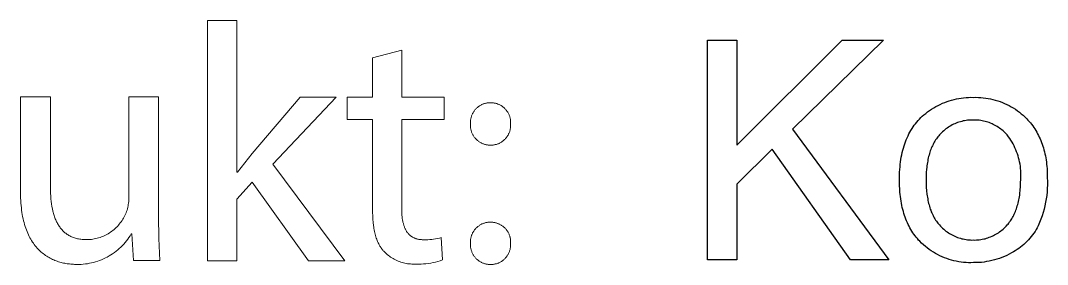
# Model space of a CAD drawing. Header units: millimetres. Extents: x 0 to 4468, y 0 to 3122.
# Drawn here: x 2909.7 to 3045.6, y 196.2 to 228.4 of the extents above; entities that cross this region are included whole.
import ezdxf

# ---------------------------------------------------------------- set-up
doc = ezdxf.new("R2010")
doc.units = ezdxf.units.MM
doc.header["$MEASUREMENT"] = 0
doc.layers.add('Domyślny', color=7, linetype='Continuous', true_color=0x000000)

msp = doc.modelspace()

# ---------------------------------------------------------------- linework, layer by layer
at = {"layer": 'Domyślny', "color": 18, "lineweight": 15, "true_color": 0x000000}
for p, q in [((2934.45, 196.66), (2934.45, 228.43)), ((2934.45, 228.43), (2938.34, 228.43)), ((2938.34, 228.43), (2938.34, 208.37)), ((2956.29, 223.5), (2960.14, 224.53)), ((2960.14, 224.53), (2960.14, 218.31)), ((2956.29, 218.31), (2956.29, 223.5)), ((2909.71, 205.64), (2909.71, 218.32)), ((2909.71, 218.32), (2913.67, 218.32)), ((2913.67, 218.32), (2913.67, 206.33)), ((2924.04, 205.03), (2924.04, 218.32)), ((2924.04, 218.32), (2927.97, 218.32)), ((2927.97, 218.32), (2927.97, 202.56)), ((2940.35, 210.84), (2946.71, 218.31)), ((2951.45, 218.31), (2943.08, 209.41)), ((2946.71, 218.31), (2951.45, 218.31)), ((2952.94, 215.32), (2952.94, 218.31)), ((2952.94, 218.31), (2956.29, 218.31)), ((2960.14, 218.31), (2965.78, 218.31)), ((2965.78, 218.31), (2965.78, 215.32)), ((2970.85, 217.35), (2970.93, 217.39)), ((2970.93, 217.39), (2971.02, 217.42)), ((2971.02, 217.42), (2971.11, 217.45)), ((2971.11, 217.45), (2971.19, 217.47)), ((2971.19, 217.47), (2971.28, 217.49)), ((2971.28, 217.49), (2971.37, 217.51)), ((2971.37, 217.51), (2971.46, 217.53)), ((2971.46, 217.53), (2971.55, 217.54)), ((2971.55, 217.54), (2971.64, 217.55)), ((2971.64, 217.55), (2971.73, 217.55)), ((2971.73, 217.55), (2971.82, 217.56)), ((2971.82, 217.56), (2971.91, 217.56)), ((2971.91, 217.56), (2972, 217.55)), ((2972, 217.55), (2972.09, 217.55)), ((2972.09, 217.55), (2972.18, 217.54)), ((2972.18, 217.54), (2972.27, 217.53)), ((2972.27, 217.53), (2972.36, 217.52)), ((2972.36, 217.52), (2972.45, 217.5)), ((2972.45, 217.5), (2972.54, 217.48)), ((2972.54, 217.48), (2972.63, 217.46)), ((2972.63, 217.46), (2972.71, 217.44)), ((2972.71, 217.44), (2972.8, 217.41)), ((2972.8, 217.41), (2972.88, 217.38)), ((2969.45, 215.99), (2969.49, 216.07)), ((2969.49, 216.07), (2969.53, 216.15)), ((2969.53, 216.15), (2969.58, 216.23)), ((2969.58, 216.23), (2969.62, 216.31)), ((2969.62, 216.31), (2969.67, 216.39)), ((2969.67, 216.39), (2969.72, 216.46)), ((2969.72, 216.46), (2969.78, 216.53)), ((2969.78, 216.53), (2969.83, 216.6)), ((2969.83, 216.6), (2969.89, 216.67)), ((2969.89, 216.67), (2969.95, 216.74)), ((2969.95, 216.74), (2970.02, 216.81)), ((2970.02, 216.81), (2970.08, 216.87)), ((2970.08, 216.87), (2970.15, 216.93)), ((2970.15, 216.93), (2970.22, 216.99)), ((2970.22, 216.99), (2970.3, 217.04)), ((2970.3, 217.04), (2970.37, 217.09)), ((2970.37, 217.09), (2970.45, 217.14)), ((2970.45, 217.14), (2970.52, 217.19)), ((2970.52, 217.19), (2970.6, 217.24)), ((2970.6, 217.24), (2970.68, 217.28)), ((2970.68, 217.28), (2970.76, 217.32)), ((2970.76, 217.32), (2970.85, 217.35)), ((2972.88, 217.38), (2972.97, 217.34)), ((2972.97, 217.34), (2973.05, 217.3)), ((2973.05, 217.3), (2973.13, 217.26)), ((2973.13, 217.26), (2973.21, 217.22)), ((2973.21, 217.22), (2973.29, 217.18)), ((2973.29, 217.18), (2973.36, 217.13)), ((2973.36, 217.13), (2973.44, 217.08)), ((2973.44, 217.08), (2973.51, 217.02)), ((2973.51, 217.02), (2973.58, 216.97)), ((2973.58, 216.97), (2973.65, 216.91)), ((2973.65, 216.91), (2973.72, 216.85)), ((2973.72, 216.85), (2973.78, 216.79)), ((2973.78, 216.79), (2973.84, 216.72)), ((2973.84, 216.72), (2973.9, 216.66)), ((2973.9, 216.66), (2973.96, 216.59)), ((2973.96, 216.59), (2974.02, 216.52)), ((2974.02, 216.52), (2974.07, 216.44)), ((2974.07, 216.44), (2974.12, 216.37)), ((2974.12, 216.37), (2974.17, 216.29)), ((2974.17, 216.29), (2974.22, 216.22)), ((2974.22, 216.22), (2974.26, 216.14)), ((2974.26, 216.14), (2974.3, 216.06)), ((2974.3, 216.06), (2974.34, 215.97)), ((2956.29, 215.32), (2952.94, 215.32)), ((2956.29, 203.51), (2956.29, 215.32)), ((2965.78, 215.32), (2960.14, 215.32)), ((2960.14, 215.32), (2960.14, 203.64)), ((2969.23, 215.02), (2969.24, 215.11)), ((2969.23, 214.93), (2969.23, 215.02)), ((2969.23, 214.83), (2969.23, 214.93)), ((2969.24, 214.74), (2969.23, 214.83)), ((2969.23, 214.65), (2969.24, 214.74)), ((2969.24, 215.2), (2969.25, 215.29)), ((2969.24, 215.11), (2969.24, 215.2)), ((2969.25, 215.29), (2969.27, 215.38)), ((2969.27, 215.38), (2969.29, 215.47)), ((2969.29, 215.47), (2969.31, 215.56)), ((2969.31, 215.56), (2969.33, 215.64)), ((2969.33, 215.64), (2969.36, 215.73)), ((2969.36, 215.73), (2969.38, 215.82)), ((2969.38, 215.82), (2969.42, 215.9)), ((2969.42, 215.9), (2969.45, 215.99)), ((2974.34, 215.97), (2974.37, 215.89)), ((2974.37, 215.89), (2974.4, 215.81)), ((2974.4, 215.81), (2974.43, 215.72)), ((2974.43, 215.72), (2974.46, 215.64)), ((2974.46, 215.64), (2974.48, 215.55)), ((2974.48, 215.55), (2974.5, 215.46)), ((2974.5, 215.46), (2974.52, 215.37)), ((2974.52, 215.37), (2974.53, 215.28)), ((2974.53, 215.28), (2974.54, 215.19)), ((2974.54, 215.19), (2974.55, 215.1)), ((2974.55, 215.1), (2974.55, 215.01)), ((2974.55, 215.01), (2974.55, 214.92)), ((2974.55, 214.92), (2974.55, 214.83)), ((2974.55, 214.83), (2974.55, 214.74)), ((2974.55, 214.74), (2974.55, 214.65)), ((2969.23, 214.56), (2969.23, 214.65)), ((2969.23, 214.47), (2969.23, 214.56)), ((2969.24, 214.38), (2969.23, 214.47)), ((2969.25, 214.29), (2969.24, 214.38)), ((2969.26, 214.2), (2969.25, 214.29)), ((2969.27, 214.11), (2969.26, 214.2)), ((2969.29, 214.02), (2969.27, 214.11)), ((2969.31, 213.93), (2969.29, 214.02)), ((2969.34, 213.84), (2969.31, 213.93)), ((2969.36, 213.75), (2969.34, 213.84)), ((2969.39, 213.66), (2969.36, 213.75)), ((2969.43, 213.58), (2969.39, 213.66)), ((2969.46, 213.49), (2969.43, 213.58)), ((2969.5, 213.41), (2969.46, 213.49)), ((2969.55, 213.33), (2969.5, 213.41)), ((2969.59, 213.25), (2969.55, 213.33)), ((2974.25, 213.34), (2974.21, 213.26)), ((2974.29, 213.42), (2974.25, 213.34)), ((2974.33, 213.5), (2974.29, 213.42)), ((2974.36, 213.59), (2974.33, 213.5)), ((2974.4, 213.67), (2974.36, 213.59)), ((2974.43, 213.76), (2974.4, 213.67)), ((2974.45, 213.85), (2974.43, 213.76)), ((2974.48, 213.93), (2974.45, 213.85)), ((2974.5, 214.02), (2974.48, 213.93)), ((2974.51, 214.11), (2974.5, 214.02)), ((2974.53, 214.2), (2974.51, 214.11)), ((2974.54, 214.29), (2974.53, 214.2)), ((2974.55, 214.38), (2974.54, 214.29)), ((2974.55, 214.65), (2974.55, 214.56)), ((2974.55, 214.56), (2974.55, 214.47)), ((2974.55, 214.47), (2974.55, 214.38)), ((2969.64, 213.17), (2969.59, 213.25)), ((2969.69, 213.1), (2969.64, 213.17)), ((2969.74, 213.02), (2969.69, 213.1)), ((2969.8, 212.95), (2969.74, 213.02)), ((2969.85, 212.88), (2969.8, 212.95)), ((2969.92, 212.81), (2969.85, 212.88)), ((2969.98, 212.74), (2969.92, 212.81)), ((2970.04, 212.68), (2969.98, 212.74)), ((2970.11, 212.62), (2970.04, 212.68)), ((2970.18, 212.56), (2970.11, 212.62)), ((2970.25, 212.5), (2970.18, 212.56)), ((2970.32, 212.44), (2970.25, 212.5)), ((2970.4, 212.39), (2970.32, 212.44)), ((2970.48, 212.34), (2970.4, 212.39)), ((2970.56, 212.29), (2970.48, 212.34)), ((2970.64, 212.25), (2970.56, 212.29)), ((2970.72, 212.21), (2970.64, 212.25)), ((2970.8, 212.17), (2970.72, 212.21)), ((2970.89, 212.14), (2970.8, 212.17)), ((2970.97, 212.1), (2970.89, 212.14)), ((2971.06, 212.07), (2970.97, 212.1)), ((2971.15, 212.05), (2971.06, 212.07)), ((2971.23, 212.02), (2971.15, 212.05)), ((2971.32, 212), (2971.23, 212.02)), ((2971.41, 211.99), (2971.32, 212)), ((2971.5, 211.97), (2971.41, 211.99)), ((2971.59, 211.96), (2971.5, 211.97)), ((2971.69, 211.95), (2971.59, 211.96)), ((2971.78, 211.95), (2971.69, 211.95)), ((2972.14, 211.95), (2972.05, 211.95)), ((2972.23, 211.96), (2972.14, 211.95)), ((2972.32, 211.97), (2972.23, 211.96)), ((2972.41, 211.99), (2972.32, 211.97)), ((2972.5, 212.01), (2972.41, 211.99)), ((2972.59, 212.03), (2972.5, 212.01)), ((2972.68, 212.05), (2972.59, 212.03)), ((2972.76, 212.08), (2972.68, 212.05)), ((2972.85, 212.11), (2972.76, 212.08)), ((2972.93, 212.14), (2972.85, 212.11)), ((2973.02, 212.18), (2972.93, 212.14)), ((2973.1, 212.22), (2973.02, 212.18)), ((2973.18, 212.26), (2973.1, 212.22)), ((2973.26, 212.3), (2973.18, 212.26)), ((2973.34, 212.35), (2973.26, 212.3)), ((2973.41, 212.4), (2973.34, 212.35)), ((2973.49, 212.45), (2973.41, 212.4)), ((2973.56, 212.51), (2973.49, 212.45)), ((2973.63, 212.57), (2973.56, 212.51)), ((2973.7, 212.63), (2973.63, 212.57)), ((2973.76, 212.69), (2973.7, 212.63)), ((2973.83, 212.75), (2973.76, 212.69)), ((2973.89, 212.82), (2973.83, 212.75)), ((2973.95, 212.89), (2973.89, 212.82)), ((2974, 212.96), (2973.95, 212.89)), ((2974.06, 213.03), (2974, 212.96)), ((2974.11, 213.11), (2974.06, 213.03)), ((2974.16, 213.18), (2974.11, 213.11)), ((2974.21, 213.26), (2974.16, 213.18)), ((2939.37, 209.62), (2940.35, 210.84)), ((2971.87, 211.95), (2971.78, 211.95)), ((2971.96, 211.95), (2971.87, 211.95)), ((2972.05, 211.95), (2971.96, 211.95)), ((2938.43, 208.37), (2939.37, 209.62)), ((2943.08, 209.41), (2952.61, 196.66)), ((2938.34, 208.37), (2938.43, 208.37)), ((2940.35, 207.03), (2938.34, 204.8)), ((2947.82, 196.66), (2940.35, 207.03)), ((2909.72, 204.95), (2909.71, 205.64)), ((2913.67, 206.33), (2913.67, 205.94)), ((2913.67, 205.94), (2913.68, 205.57)), ((2913.68, 205.57), (2913.7, 205.21)), ((2913.7, 205.21), (2913.73, 204.85)), ((2909.74, 204.61), (2909.72, 204.95)), ((2909.76, 204.28), (2909.74, 204.61)), ((2909.78, 203.96), (2909.76, 204.28)), ((2909.82, 203.65), (2909.78, 203.96)), ((2913.73, 204.85), (2913.77, 204.5)), ((2913.77, 204.5), (2913.81, 204.16)), ((2913.81, 204.16), (2913.86, 203.84)), ((2913.86, 203.84), (2913.92, 203.52)), ((2923.9, 203.73), (2923.94, 203.91)), ((2923.94, 203.91), (2923.97, 204.1)), ((2923.97, 204.1), (2924, 204.28)), ((2924, 204.28), (2924.02, 204.47)), ((2924.02, 204.47), (2924.03, 204.66)), ((2924.03, 204.66), (2924.04, 204.84)), ((2924.04, 204.84), (2924.04, 205.03)), ((2938.34, 204.8), (2938.34, 196.66)), ((2909.85, 203.35), (2909.82, 203.65)), ((2909.89, 203.05), (2909.85, 203.35)), ((2909.94, 202.77), (2909.89, 203.05)), ((2909.99, 202.49), (2909.94, 202.77)), ((2910.05, 202.21), (2909.99, 202.49)), ((2913.92, 203.52), (2913.99, 203.21)), ((2913.99, 203.21), (2914.03, 203.06)), ((2914.03, 203.06), (2914.07, 202.91)), ((2914.07, 202.91), (2914.11, 202.76)), ((2914.11, 202.76), (2914.16, 202.62)), ((2914.16, 202.62), (2914.2, 202.48)), ((2914.2, 202.48), (2914.25, 202.34)), ((2923.34, 202.3), (2923.44, 202.47)), ((2923.44, 202.47), (2923.53, 202.65)), ((2923.53, 202.65), (2923.61, 202.83)), ((2923.61, 202.83), (2923.68, 203.01)), ((2923.68, 203.01), (2923.75, 203.18)), ((2923.75, 203.18), (2923.8, 203.36)), ((2923.8, 203.36), (2923.85, 203.54)), ((2923.85, 203.54), (2923.9, 203.73)), ((2927.97, 202.56), (2928.01, 199.61)), ((2956.29, 203.04), (2956.29, 203.51)), ((2956.31, 202.58), (2956.29, 203.04)), ((2956.33, 202.14), (2956.31, 202.58)), ((2960.14, 203.64), (2960.14, 203.39)), ((2960.14, 203.39), (2960.15, 203.15)), ((2960.15, 203.15), (2960.16, 202.92)), ((2960.16, 202.92), (2960.18, 202.69)), ((2960.18, 202.69), (2960.2, 202.47)), ((2960.2, 202.47), (2960.22, 202.26)), ((2910.11, 201.95), (2910.05, 202.21)), ((2910.18, 201.69), (2910.11, 201.95)), ((2910.25, 201.44), (2910.18, 201.69)), ((2910.32, 201.2), (2910.25, 201.44)), ((2910.4, 200.96), (2910.32, 201.2)), ((2914.25, 202.34), (2914.31, 202.21)), ((2914.31, 202.21), (2914.36, 202.07)), ((2914.36, 202.07), (2914.42, 201.94)), ((2914.42, 201.94), (2914.48, 201.82)), ((2914.48, 201.82), (2914.54, 201.69)), ((2914.54, 201.69), (2914.6, 201.57)), ((2914.6, 201.57), (2914.67, 201.46)), ((2914.67, 201.46), (2914.74, 201.34)), ((2914.74, 201.34), (2914.81, 201.23)), ((2914.81, 201.23), (2914.89, 201.12)), ((2914.89, 201.12), (2914.97, 201.01)), ((2922.38, 201.06), (2922.52, 201.2)), ((2922.52, 201.2), (2922.66, 201.34)), ((2922.66, 201.34), (2922.78, 201.49)), ((2922.78, 201.49), (2922.91, 201.65)), ((2922.91, 201.65), (2923.02, 201.8)), ((2923.02, 201.8), (2923.14, 201.97)), ((2923.14, 201.97), (2923.24, 202.13)), ((2923.24, 202.13), (2923.34, 202.3)), ((2956.37, 201.71), (2956.33, 202.14)), ((2956.41, 201.3), (2956.37, 201.71)), ((2956.44, 201.1), (2956.41, 201.3)), ((2956.47, 200.91), (2956.44, 201.1)), ((2960.22, 202.26), (2960.26, 202.05)), ((2960.26, 202.05), (2960.29, 201.85)), ((2960.29, 201.85), (2960.31, 201.75)), ((2960.31, 201.75), (2960.33, 201.66)), ((2960.33, 201.66), (2960.36, 201.57)), ((2960.36, 201.57), (2960.38, 201.48)), ((2960.38, 201.48), (2960.41, 201.39)), ((2960.41, 201.39), (2960.44, 201.3)), ((2960.44, 201.3), (2960.46, 201.21)), ((2960.46, 201.21), (2960.49, 201.13)), ((2960.49, 201.13), (2960.53, 201.05)), ((2970.08, 201.07), (2970.15, 201.13)), ((2970.15, 201.13), (2970.22, 201.18)), ((2970.22, 201.18), (2970.3, 201.24)), ((2970.3, 201.24), (2970.37, 201.29)), ((2970.37, 201.29), (2970.45, 201.34)), ((2970.45, 201.34), (2970.52, 201.39)), ((2970.52, 201.39), (2970.6, 201.43)), ((2970.6, 201.43), (2970.68, 201.48)), ((2970.68, 201.48), (2970.76, 201.52)), ((2970.76, 201.52), (2970.85, 201.55)), ((2970.85, 201.55), (2970.93, 201.59)), ((2970.93, 201.59), (2971.02, 201.62)), ((2971.02, 201.62), (2971.11, 201.64)), ((2971.11, 201.64), (2971.19, 201.67)), ((2971.19, 201.67), (2971.28, 201.69)), ((2971.28, 201.69), (2971.37, 201.71)), ((2971.37, 201.71), (2971.46, 201.72)), ((2971.46, 201.72), (2971.55, 201.74)), ((2971.55, 201.74), (2971.64, 201.75)), ((2971.64, 201.75), (2971.73, 201.75)), ((2971.73, 201.75), (2971.82, 201.75)), ((2971.82, 201.75), (2971.91, 201.75)), ((2971.91, 201.75), (2972, 201.75)), ((2972, 201.75), (2972.09, 201.75)), ((2972.09, 201.75), (2972.18, 201.74)), ((2972.18, 201.74), (2972.27, 201.73)), ((2972.27, 201.73), (2972.36, 201.72)), ((2972.36, 201.72), (2972.45, 201.7)), ((2972.45, 201.7), (2972.54, 201.68)), ((2972.54, 201.68), (2972.63, 201.66)), ((2972.63, 201.66), (2972.71, 201.63)), ((2972.71, 201.63), (2972.8, 201.6)), ((2972.8, 201.6), (2972.88, 201.57)), ((2972.88, 201.57), (2972.97, 201.54)), ((2972.97, 201.54), (2973.05, 201.5)), ((2973.05, 201.5), (2973.13, 201.46)), ((2973.13, 201.46), (2973.21, 201.42)), ((2973.21, 201.42), (2973.29, 201.37)), ((2973.29, 201.37), (2973.36, 201.33)), ((2973.36, 201.33), (2973.44, 201.28)), ((2973.44, 201.28), (2973.51, 201.22)), ((2973.51, 201.22), (2973.58, 201.17)), ((2973.58, 201.17), (2973.65, 201.11)), ((2973.65, 201.11), (2973.72, 201.05)), ((2910.49, 200.73), (2910.4, 200.96)), ((2910.57, 200.51), (2910.49, 200.73)), ((2910.67, 200.29), (2910.57, 200.51)), ((2910.76, 200.08), (2910.67, 200.29)), ((2910.86, 199.88), (2910.76, 200.08)), ((2910.96, 199.68), (2910.86, 199.88)), ((2914.97, 201.01), (2915.05, 200.91)), ((2915.05, 200.91), (2915.13, 200.81)), ((2915.13, 200.81), (2915.22, 200.72)), ((2915.22, 200.72), (2915.3, 200.62)), ((2915.3, 200.62), (2915.4, 200.53)), ((2915.4, 200.53), (2915.49, 200.45)), ((2915.49, 200.45), (2915.59, 200.36)), ((2915.59, 200.36), (2915.69, 200.28)), ((2915.69, 200.28), (2915.79, 200.21)), ((2915.79, 200.21), (2915.9, 200.13)), ((2915.9, 200.13), (2916, 200.06)), ((2916, 200.06), (2916.12, 200)), ((2916.12, 200), (2916.23, 199.93)), ((2916.23, 199.93), (2916.35, 199.88)), ((2916.35, 199.88), (2916.47, 199.82)), ((2916.47, 199.82), (2916.59, 199.77)), ((2916.59, 199.77), (2916.72, 199.72)), ((2920.04, 199.67), (2920.23, 199.73)), ((2920.23, 199.73), (2920.41, 199.8)), ((2920.41, 199.8), (2920.59, 199.87)), ((2920.59, 199.87), (2920.77, 199.95)), ((2920.77, 199.95), (2920.95, 200.04)), ((2920.95, 200.04), (2921.13, 200.13)), ((2921.13, 200.13), (2921.3, 200.22)), ((2921.3, 200.22), (2921.46, 200.33)), ((2921.46, 200.33), (2921.63, 200.44)), ((2921.63, 200.44), (2921.79, 200.55)), ((2921.79, 200.55), (2921.94, 200.67)), ((2921.94, 200.67), (2922.1, 200.79)), ((2922.1, 200.79), (2922.24, 200.92)), ((2922.24, 200.92), (2922.38, 201.06)), ((2924.06, 199.73), (2923.89, 199.5)), ((2924.21, 199.96), (2924.06, 199.73)), ((2924.35, 200.19), (2924.21, 199.96)), ((2924.44, 200.19), (2924.35, 200.19)), ((2924.65, 196.67), (2924.44, 200.19)), ((2956.51, 200.72), (2956.47, 200.91)), ((2956.54, 200.53), (2956.51, 200.72)), ((2956.58, 200.35), (2956.54, 200.53)), ((2956.63, 200.17), (2956.58, 200.35)), ((2956.68, 199.99), (2956.63, 200.17)), ((2956.73, 199.82), (2956.68, 199.99)), ((2956.78, 199.65), (2956.73, 199.82)), ((2960.53, 201.05), (2960.56, 200.97)), ((2960.56, 200.97), (2960.59, 200.89)), ((2960.59, 200.89), (2960.63, 200.81)), ((2960.63, 200.81), (2960.67, 200.74)), ((2960.67, 200.74), (2960.71, 200.67)), ((2960.71, 200.67), (2960.75, 200.6)), ((2960.75, 200.6), (2960.79, 200.53)), ((2960.79, 200.53), (2960.83, 200.46)), ((2960.83, 200.46), (2960.88, 200.4)), ((2960.88, 200.4), (2960.93, 200.34)), ((2960.93, 200.34), (2960.98, 200.28)), ((2960.98, 200.28), (2961.03, 200.22)), ((2961.03, 200.22), (2961.08, 200.16)), ((2961.08, 200.16), (2961.13, 200.11)), ((2961.13, 200.11), (2961.19, 200.05)), ((2961.19, 200.05), (2961.22, 200.03)), ((2961.22, 200.03), (2961.25, 200)), ((2961.25, 200), (2961.28, 199.98)), ((2961.28, 199.98), (2961.31, 199.96)), ((2961.31, 199.96), (2961.34, 199.93)), ((2961.34, 199.93), (2961.37, 199.91)), ((2961.37, 199.91), (2961.4, 199.89)), ((2961.4, 199.89), (2961.43, 199.87)), ((2961.43, 199.87), (2961.46, 199.84)), ((2961.46, 199.84), (2961.49, 199.82)), ((2961.49, 199.82), (2961.53, 199.8)), ((2961.53, 199.8), (2961.56, 199.78)), ((2961.56, 199.78), (2961.63, 199.75)), ((2961.63, 199.75), (2961.7, 199.71)), ((2969.29, 199.67), (2969.31, 199.75)), ((2969.31, 199.75), (2969.33, 199.84)), ((2969.33, 199.84), (2969.36, 199.93)), ((2969.36, 199.93), (2969.38, 200.02)), ((2969.38, 200.02), (2969.42, 200.1)), ((2969.42, 200.1), (2969.45, 200.18)), ((2969.45, 200.18), (2969.49, 200.27)), ((2969.49, 200.27), (2969.53, 200.35)), ((2969.53, 200.35), (2969.58, 200.43)), ((2969.58, 200.43), (2969.62, 200.51)), ((2969.62, 200.51), (2969.67, 200.58)), ((2969.67, 200.58), (2969.72, 200.66)), ((2969.72, 200.66), (2969.78, 200.73)), ((2969.78, 200.73), (2969.83, 200.8)), ((2969.83, 200.8), (2969.89, 200.87)), ((2969.89, 200.87), (2969.95, 200.94)), ((2969.95, 200.94), (2970.02, 201)), ((2970.02, 201), (2970.08, 201.07)), ((2973.72, 201.05), (2973.78, 200.99)), ((2973.78, 200.99), (2973.84, 200.92)), ((2973.84, 200.92), (2973.9, 200.86)), ((2973.9, 200.86), (2973.96, 200.79)), ((2973.96, 200.79), (2974.02, 200.72)), ((2974.02, 200.72), (2974.07, 200.64)), ((2974.07, 200.64), (2974.12, 200.57)), ((2974.12, 200.57), (2974.17, 200.49)), ((2974.17, 200.49), (2974.22, 200.41)), ((2974.22, 200.41), (2974.26, 200.34)), ((2974.26, 200.34), (2974.3, 200.25)), ((2974.3, 200.25), (2974.34, 200.17)), ((2974.34, 200.17), (2974.37, 200.09)), ((2974.37, 200.09), (2974.4, 200.01)), ((2974.4, 200.01), (2974.43, 199.92)), ((2974.43, 199.92), (2974.46, 199.83)), ((2974.46, 199.83), (2974.48, 199.75)), ((2974.48, 199.75), (2974.5, 199.66)), ((2911.07, 199.49), (2910.96, 199.68)), ((2911.18, 199.31), (2911.07, 199.49)), ((2911.29, 199.13), (2911.18, 199.31)), ((2911.41, 198.96), (2911.29, 199.13)), ((2911.53, 198.79), (2911.41, 198.96)), ((2911.65, 198.63), (2911.53, 198.79)), ((2911.78, 198.48), (2911.65, 198.63)), ((2911.91, 198.33), (2911.78, 198.48)), ((2916.72, 199.72), (2916.85, 199.68)), ((2916.85, 199.68), (2916.98, 199.63)), ((2916.98, 199.63), (2917.12, 199.6)), ((2917.12, 199.6), (2917.26, 199.56)), ((2917.26, 199.56), (2917.4, 199.53)), ((2917.4, 199.53), (2917.55, 199.51)), ((2917.55, 199.51), (2917.7, 199.49)), ((2917.7, 199.49), (2917.85, 199.47)), ((2917.85, 199.47), (2918, 199.45)), ((2918, 199.45), (2918.16, 199.44)), ((2918.16, 199.44), (2918.33, 199.44)), ((2918.33, 199.44), (2918.49, 199.44)), ((2918.49, 199.44), (2918.69, 199.44)), ((2918.69, 199.44), (2918.88, 199.46)), ((2918.88, 199.46), (2919.08, 199.48)), ((2919.08, 199.48), (2919.27, 199.5)), ((2919.27, 199.5), (2919.47, 199.54)), ((2919.47, 199.54), (2919.66, 199.58)), ((2919.66, 199.58), (2919.85, 199.62)), ((2919.85, 199.62), (2920.04, 199.67)), ((2922.98, 198.45), (2922.78, 198.26)), ((2923.18, 198.65), (2922.98, 198.45)), ((2923.37, 198.85), (2923.18, 198.65)), ((2923.55, 199.06), (2923.37, 198.85)), ((2923.73, 199.28), (2923.55, 199.06)), ((2923.89, 199.5), (2923.73, 199.28)), ((2928.01, 199.61), (2928.15, 196.67)), ((2956.84, 199.49), (2956.78, 199.65)), ((2956.9, 199.33), (2956.84, 199.49)), ((2956.96, 199.18), (2956.9, 199.33)), ((2957.03, 199.03), (2956.96, 199.18)), ((2957.1, 198.88), (2957.03, 199.03)), ((2957.18, 198.74), (2957.1, 198.88)), ((2957.26, 198.6), (2957.18, 198.74)), ((2957.3, 198.53), (2957.26, 198.6)), ((2957.34, 198.47), (2957.3, 198.53)), ((2957.38, 198.4), (2957.34, 198.47)), ((2957.43, 198.34), (2957.38, 198.4)), ((2961.7, 199.71), (2961.77, 199.68)), ((2961.77, 199.68), (2961.84, 199.64)), ((2961.84, 199.64), (2961.92, 199.62)), ((2961.92, 199.62), (2961.99, 199.59)), ((2961.99, 199.59), (2962.07, 199.56)), ((2962.07, 199.56), (2962.15, 199.54)), ((2962.15, 199.54), (2962.24, 199.52)), ((2962.24, 199.52), (2962.32, 199.5)), ((2962.32, 199.5), (2962.41, 199.48)), ((2962.41, 199.48), (2962.5, 199.47)), ((2962.5, 199.47), (2962.59, 199.46)), ((2962.59, 199.46), (2962.68, 199.45)), ((2962.68, 199.45), (2962.77, 199.44)), ((2962.77, 199.44), (2962.87, 199.43)), ((2962.87, 199.43), (2962.97, 199.43)), ((2962.97, 199.43), (2963.07, 199.43)), ((2963.07, 199.43), (2963.33, 199.43)), ((2963.33, 199.43), (2963.59, 199.43)), ((2963.59, 199.43), (2963.85, 199.45)), ((2963.85, 199.45), (2964.11, 199.47)), ((2964.11, 199.47), (2964.36, 199.5)), ((2964.36, 199.5), (2964.62, 199.54)), ((2964.62, 199.54), (2964.87, 199.59)), ((2964.87, 199.59), (2965.13, 199.65)), ((2965.13, 199.65), (2965.38, 199.71)), ((2965.38, 199.71), (2965.54, 196.75)), ((2969.23, 199.21), (2969.24, 199.31)), ((2969.23, 199.12), (2969.23, 199.21)), ((2969.23, 199.03), (2969.23, 199.12)), ((2969.24, 198.94), (2969.23, 199.03)), ((2969.23, 198.85), (2969.24, 198.94)), ((2969.23, 198.76), (2969.23, 198.85)), ((2969.23, 198.67), (2969.23, 198.76)), ((2969.24, 198.58), (2969.23, 198.67)), ((2969.24, 199.4), (2969.25, 199.49)), ((2969.24, 199.31), (2969.24, 199.4)), ((2969.25, 198.49), (2969.24, 198.58)), ((2969.25, 199.49), (2969.27, 199.58)), ((2969.26, 198.4), (2969.25, 198.49)), ((2969.28, 198.31), (2969.26, 198.4)), ((2969.27, 199.58), (2969.29, 199.67)), ((2974.5, 199.66), (2974.52, 199.57)), ((2974.53, 198.4), (2974.51, 198.31)), ((2974.52, 199.57), (2974.53, 199.48)), ((2974.53, 199.48), (2974.54, 199.39)), ((2974.54, 198.49), (2974.53, 198.4)), ((2974.54, 199.39), (2974.55, 199.3)), ((2974.55, 198.58), (2974.54, 198.49)), ((2974.55, 199.3), (2974.55, 199.21)), ((2974.55, 199.21), (2974.55, 199.12)), ((2974.55, 199.12), (2974.55, 199.03)), ((2974.55, 199.03), (2974.55, 198.94)), ((2974.55, 198.94), (2974.55, 198.85)), ((2974.55, 198.85), (2974.55, 198.76)), ((2974.55, 198.76), (2974.55, 198.67)), ((2974.55, 198.67), (2974.55, 198.58)), ((2912.04, 198.19), (2911.91, 198.33)), ((2912.17, 198.06), (2912.04, 198.19)), ((2912.31, 197.93), (2912.17, 198.06)), ((2912.45, 197.8), (2912.31, 197.93)), ((2912.59, 197.68), (2912.45, 197.8)), ((2912.73, 197.57), (2912.59, 197.68)), ((2912.88, 197.46), (2912.73, 197.57)), ((2913.03, 197.35), (2912.88, 197.46)), ((2913.18, 197.25), (2913.03, 197.35)), ((2913.33, 197.16), (2913.18, 197.25)), ((2913.48, 197.07), (2913.33, 197.16)), ((2913.63, 196.99), (2913.48, 197.07)), ((2920.94, 197.02), (2920.69, 196.9)), ((2921.19, 197.14), (2920.94, 197.02)), ((2921.43, 197.28), (2921.19, 197.14)), ((2921.67, 197.42), (2921.43, 197.28)), ((2921.9, 197.58), (2921.67, 197.42)), ((2922.13, 197.74), (2921.9, 197.58)), ((2922.35, 197.9), (2922.13, 197.74)), ((2922.57, 198.08), (2922.35, 197.9)), ((2922.78, 198.26), (2922.57, 198.08)), ((2957.47, 198.27), (2957.43, 198.34)), ((2957.52, 198.21), (2957.47, 198.27)), ((2957.57, 198.15), (2957.52, 198.21)), ((2957.61, 198.09), (2957.57, 198.15)), ((2957.66, 198.03), (2957.61, 198.09)), ((2957.71, 197.98), (2957.66, 198.03)), ((2957.77, 197.92), (2957.71, 197.98)), ((2957.82, 197.87), (2957.77, 197.92)), ((2957.95, 197.73), (2957.82, 197.87)), ((2958.09, 197.6), (2957.95, 197.73)), ((2958.23, 197.48), (2958.09, 197.6)), ((2958.38, 197.36), (2958.23, 197.48)), ((2958.52, 197.25), (2958.38, 197.36)), ((2958.68, 197.14), (2958.52, 197.25)), ((2958.84, 197.04), (2958.68, 197.14)), ((2959, 196.94), (2958.84, 197.04)), ((2969.29, 198.22), (2969.28, 198.31)), ((2969.32, 198.13), (2969.29, 198.22)), ((2969.34, 198.04), (2969.32, 198.13)), ((2969.37, 197.95), (2969.34, 198.04)), ((2969.4, 197.87), (2969.37, 197.95)), ((2969.43, 197.78), (2969.4, 197.87)), ((2969.47, 197.7), (2969.43, 197.78)), ((2969.51, 197.62), (2969.47, 197.7)), ((2969.55, 197.53), (2969.51, 197.62)), ((2969.59, 197.45), (2969.55, 197.53)), ((2969.64, 197.38), (2969.59, 197.45)), ((2969.69, 197.3), (2969.64, 197.38)), ((2969.75, 197.23), (2969.69, 197.3)), ((2969.8, 197.15), (2969.75, 197.23)), ((2969.86, 197.08), (2969.8, 197.15)), ((2969.92, 197.01), (2969.86, 197.08)), ((2969.98, 196.95), (2969.92, 197.01)), ((2973.88, 197.03), (2973.82, 196.96)), ((2973.94, 197.09), (2973.88, 197.03)), ((2974, 197.16), (2973.94, 197.09)), ((2974.05, 197.24), (2974, 197.16)), ((2974.11, 197.31), (2974.05, 197.24)), ((2974.16, 197.39), (2974.11, 197.31)), ((2974.2, 197.46), (2974.16, 197.39)), ((2974.25, 197.54), (2974.2, 197.46)), ((2974.29, 197.62), (2974.25, 197.54)), ((2974.33, 197.71), (2974.29, 197.62)), ((2974.36, 197.79), (2974.33, 197.71)), ((2974.39, 197.87), (2974.36, 197.79)), ((2974.42, 197.96), (2974.39, 197.87)), ((2974.45, 198.05), (2974.42, 197.96)), ((2974.47, 198.13), (2974.45, 198.05)), ((2974.49, 198.22), (2974.47, 198.13)), ((2974.51, 198.31), (2974.49, 198.22)), ((2913.79, 196.91), (2913.63, 196.99)), ((2913.95, 196.83), (2913.79, 196.91)), ((2914.1, 196.76), (2913.95, 196.83)), ((2914.26, 196.7), (2914.1, 196.76)), ((2914.42, 196.63), (2914.26, 196.7)), ((2914.58, 196.58), (2914.42, 196.63)), ((2914.74, 196.52), (2914.58, 196.58)), ((2914.91, 196.47), (2914.74, 196.52)), ((2915.07, 196.43), (2914.91, 196.47)), ((2915.23, 196.39), (2915.07, 196.43)), ((2915.4, 196.35), (2915.23, 196.39)), ((2915.56, 196.32), (2915.4, 196.35)), ((2915.72, 196.29), (2915.56, 196.32)), ((2915.89, 196.26), (2915.72, 196.29)), ((2916.05, 196.24), (2915.89, 196.26)), ((2916.21, 196.22), (2916.05, 196.24)), ((2916.38, 196.2), (2916.21, 196.22)), ((2916.54, 196.19), (2916.38, 196.2)), ((2916.7, 196.18), (2916.54, 196.19)), ((2916.86, 196.17), (2916.7, 196.18)), ((2917.02, 196.16), (2916.86, 196.17)), ((2917.18, 196.16), (2917.02, 196.16)), ((2917.46, 196.16), (2917.18, 196.16)), ((2917.74, 196.17), (2917.46, 196.16)), ((2918.01, 196.19), (2917.74, 196.17)), ((2918.29, 196.22), (2918.01, 196.19)), ((2918.57, 196.26), (2918.29, 196.22)), ((2918.84, 196.31), (2918.57, 196.26)), ((2919.11, 196.36), (2918.84, 196.31)), ((2919.38, 196.43), (2919.11, 196.36)), ((2919.65, 196.51), (2919.38, 196.43)), ((2919.92, 196.59), (2919.65, 196.51)), ((2920.18, 196.68), (2919.92, 196.59)), ((2920.44, 196.78), (2920.18, 196.68)), ((2920.69, 196.9), (2920.44, 196.78)), ((2928.15, 196.67), (2924.65, 196.67)), ((2938.34, 196.66), (2934.45, 196.66)), ((2952.61, 196.66), (2947.82, 196.66)), ((2959.16, 196.85), (2959, 196.94)), ((2959.33, 196.76), (2959.16, 196.85)), ((2959.5, 196.68), (2959.33, 196.76)), ((2959.67, 196.61), (2959.5, 196.68)), ((2959.84, 196.54), (2959.67, 196.61)), ((2960.02, 196.48), (2959.84, 196.54)), ((2960.2, 196.42), (2960.02, 196.48)), ((2960.38, 196.37), (2960.2, 196.42)), ((2960.57, 196.33), (2960.38, 196.37)), ((2960.75, 196.29), (2960.57, 196.33)), ((2960.93, 196.26), (2960.75, 196.29)), ((2961.12, 196.24), (2960.93, 196.26)), ((2961.31, 196.22), (2961.12, 196.24)), ((2961.5, 196.21), (2961.31, 196.22)), ((2961.68, 196.2), (2961.5, 196.21)), ((2961.87, 196.21), (2961.68, 196.2)), ((2962.06, 196.21), (2961.87, 196.21)), ((2962.38, 196.21), (2962.06, 196.21)), ((2962.7, 196.21), (2962.38, 196.21)), ((2963.02, 196.23), (2962.7, 196.21)), ((2963.35, 196.26), (2963.02, 196.23)), ((2963.67, 196.29), (2963.35, 196.26)), ((2963.98, 196.34), (2963.67, 196.29)), ((2964.3, 196.4), (2963.98, 196.34)), ((2964.62, 196.47), (2964.3, 196.4)), ((2964.93, 196.56), (2964.62, 196.47)), ((2965.24, 196.65), (2964.93, 196.56)), ((2965.54, 196.75), (2965.24, 196.65)), ((2970.05, 196.88), (2969.98, 196.95)), ((2970.11, 196.82), (2970.05, 196.88)), ((2970.18, 196.76), (2970.11, 196.82)), ((2970.26, 196.71), (2970.18, 196.76)), ((2970.33, 196.65), (2970.26, 196.71)), ((2970.4, 196.6), (2970.33, 196.65)), ((2970.48, 196.55), (2970.4, 196.6)), ((2970.56, 196.5), (2970.48, 196.55)), ((2970.64, 196.46), (2970.56, 196.5)), ((2970.72, 196.42), (2970.64, 196.46)), ((2970.8, 196.38), (2970.72, 196.42)), ((2970.89, 196.35), (2970.8, 196.38)), ((2970.97, 196.31), (2970.89, 196.35)), ((2971.06, 196.28), (2970.97, 196.31)), ((2971.15, 196.26), (2971.06, 196.28)), ((2971.24, 196.23), (2971.15, 196.26)), ((2971.32, 196.21), (2971.24, 196.23)), ((2971.41, 196.2), (2971.32, 196.21)), ((2971.5, 196.18), (2971.41, 196.2)), ((2971.6, 196.17), (2971.5, 196.18)), ((2971.69, 196.17), (2971.6, 196.17)), ((2971.78, 196.16), (2971.69, 196.17)), ((2971.87, 196.16), (2971.78, 196.16)), ((2971.96, 196.16), (2971.87, 196.16)), ((2972.05, 196.16), (2971.96, 196.16)), ((2972.14, 196.17), (2972.05, 196.16)), ((2972.23, 196.17), (2972.14, 196.17)), ((2972.32, 196.19), (2972.23, 196.17)), ((2972.41, 196.2), (2972.32, 196.19)), ((2972.5, 196.22), (2972.41, 196.2)), ((2972.59, 196.24), (2972.5, 196.22)), ((2972.67, 196.26), (2972.59, 196.24)), ((2972.76, 196.29), (2972.67, 196.26)), ((2972.85, 196.32), (2972.76, 196.29)), ((2972.93, 196.35), (2972.85, 196.32)), ((2973.01, 196.39), (2972.93, 196.35)), ((2973.1, 196.43), (2973.01, 196.39)), ((2973.18, 196.47), (2973.1, 196.43)), ((2973.25, 196.51), (2973.18, 196.47)), ((2973.33, 196.56), (2973.25, 196.51)), ((2973.41, 196.61), (2973.33, 196.56)), ((2973.48, 196.66), (2973.41, 196.61)), ((2973.55, 196.72), (2973.48, 196.66)), ((2973.62, 196.77), (2973.55, 196.72)), ((2973.69, 196.83), (2973.62, 196.77)), ((2973.76, 196.9), (2973.69, 196.83)), ((2973.82, 196.96), (2973.76, 196.9))]:
    msp.add_line(p, q, dxfattribs=at)
at = {"layer": 'Domyślny'}
for p, q in [((3000.6, 196.75), (3000.6, 225.85)), ((3000.6, 225.85), (3004.47, 225.85)), ((3004.47, 225.85), (3004.47, 211.92)), ((3004.47, 211.92), (3018.41, 225.85)), ((3023.87, 225.85), (3011.85, 214.04)), ((3018.41, 225.85), (3023.87, 225.85)), ((3031.39, 217.34), (3031.68, 217.48)), ((3031.68, 217.48), (3031.98, 217.6)), ((3031.98, 217.6), (3032.29, 217.71)), ((3032.29, 217.71), (3032.59, 217.81)), ((3032.59, 217.81), (3032.9, 217.91)), ((3032.9, 217.91), (3033.22, 217.99)), ((3033.22, 217.99), (3033.53, 218.06)), ((3033.53, 218.06), (3033.85, 218.12)), ((3033.85, 218.12), (3034.17, 218.17)), ((3034.17, 218.17), (3034.49, 218.21)), ((3034.49, 218.21), (3034.82, 218.24)), ((3034.82, 218.24), (3035.14, 218.26)), ((3035.14, 218.26), (3035.46, 218.27)), ((3035.46, 218.27), (3035.79, 218.26)), ((3035.79, 218.26), (3036.11, 218.27)), ((3036.11, 218.27), (3036.44, 218.26)), ((3036.44, 218.26), (3036.76, 218.25)), ((3036.76, 218.25), (3037.09, 218.22)), ((3037.09, 218.22), (3037.41, 218.18)), ((3037.41, 218.18), (3037.73, 218.13)), ((3037.73, 218.13), (3038.05, 218.07)), ((3038.05, 218.07), (3038.37, 218)), ((3038.37, 218), (3038.68, 217.91)), ((3038.68, 217.91), (3038.99, 217.82)), ((3038.99, 217.82), (3039.3, 217.71)), ((3039.3, 217.71), (3039.61, 217.6)), ((3039.61, 217.6), (3039.91, 217.47)), ((3039.91, 217.47), (3040.2, 217.33)), ((3029.22, 215.94), (3029.47, 216.15)), ((3029.47, 216.15), (3029.72, 216.34)), ((3029.72, 216.34), (3029.98, 216.53)), ((3029.98, 216.53), (3030.25, 216.71)), ((3030.25, 216.71), (3030.53, 216.88)), ((3030.53, 216.88), (3030.81, 217.05)), ((3030.81, 217.05), (3031.1, 217.2)), ((3031.1, 217.2), (3031.39, 217.34)), ((3040.2, 217.33), (3040.49, 217.19)), ((3040.49, 217.19), (3040.78, 217.03)), ((3040.78, 217.03), (3041.06, 216.86)), ((3041.06, 216.86), (3041.33, 216.69)), ((3041.33, 216.69), (3041.6, 216.5)), ((3041.6, 216.5), (3041.86, 216.3)), ((3041.86, 216.3), (3042.11, 216.1)), ((3042.11, 216.1), (3042.36, 215.89)), ((3027.96, 214.57), (3028.12, 214.78)), ((3028.12, 214.78), (3028.29, 214.99)), ((3028.29, 214.99), (3028.46, 215.19)), ((3028.46, 215.19), (3028.64, 215.39)), ((3028.64, 215.39), (3028.82, 215.58)), ((3028.82, 215.58), (3029.02, 215.76)), ((3029.02, 215.76), (3029.22, 215.94)), ((3033.15, 214.7), (3032.97, 214.61)), ((3033.32, 214.78), (3033.15, 214.7)), ((3033.5, 214.85), (3033.32, 214.78)), ((3033.69, 214.92), (3033.5, 214.85)), ((3033.87, 214.99), (3033.69, 214.92)), ((3034.06, 215.04), (3033.87, 214.99)), ((3034.24, 215.09), (3034.06, 215.04)), ((3034.43, 215.14), (3034.24, 215.09)), ((3034.62, 215.18), (3034.43, 215.14)), ((3034.82, 215.21), (3034.62, 215.18)), ((3035.01, 215.23), (3034.82, 215.21)), ((3035.2, 215.25), (3035.01, 215.23)), ((3035.4, 215.26), (3035.2, 215.25)), ((3035.59, 215.27), (3035.4, 215.26)), ((3035.79, 215.27), (3035.59, 215.27)), ((3035.98, 215.27), (3035.79, 215.27)), ((3036.17, 215.26), (3035.98, 215.27)), ((3036.37, 215.25), (3036.17, 215.26)), ((3036.56, 215.23), (3036.37, 215.25)), ((3036.75, 215.2), (3036.56, 215.23)), ((3036.94, 215.17), (3036.75, 215.2)), ((3037.13, 215.13), (3036.94, 215.17)), ((3037.32, 215.09), (3037.13, 215.13)), ((3037.51, 215.04), (3037.32, 215.09)), ((3037.69, 214.98), (3037.51, 215.04)), ((3037.88, 214.92), (3037.69, 214.98)), ((3038.06, 214.85), (3037.88, 214.92)), ((3038.24, 214.77), (3038.06, 214.85)), ((3038.41, 214.69), (3038.24, 214.77)), ((3038.58, 214.6), (3038.41, 214.69)), ((3042.36, 215.89), (3042.6, 215.67)), ((3042.6, 215.67), (3042.83, 215.44)), ((3042.83, 215.44), (3043, 215.26)), ((3043, 215.26), (3043.16, 215.08)), ((3043.16, 215.08), (3043.32, 214.89)), ((3043.32, 214.89), (3043.47, 214.7)), ((3043.47, 214.7), (3043.62, 214.5)), ((3011.85, 214.04), (3024.58, 196.75)), ((3027.13, 213.17), (3027.25, 213.42)), ((3027.25, 213.42), (3027.38, 213.66)), ((3027.38, 213.66), (3027.51, 213.9)), ((3027.51, 213.9), (3027.66, 214.13)), ((3027.66, 214.13), (3027.8, 214.35)), ((3027.8, 214.35), (3027.96, 214.57)), ((3031.43, 213.44), (3031.3, 213.3)), ((3031.56, 213.58), (3031.43, 213.44)), ((3031.71, 213.71), (3031.56, 213.58)), ((3031.85, 213.84), (3031.71, 213.71)), ((3032, 213.97), (3031.85, 213.84)), ((3032.15, 214.09), (3032, 213.97)), ((3032.31, 214.2), (3032.15, 214.09)), ((3032.47, 214.31), (3032.31, 214.2)), ((3032.63, 214.42), (3032.47, 214.31)), ((3032.8, 214.52), (3032.63, 214.42)), ((3032.97, 214.61), (3032.8, 214.52)), ((3038.75, 214.51), (3038.58, 214.6)), ((3038.92, 214.41), (3038.75, 214.51)), ((3039.08, 214.3), (3038.92, 214.41)), ((3039.24, 214.19), (3039.08, 214.3)), ((3039.4, 214.08), (3039.24, 214.19)), ((3039.55, 213.96), (3039.4, 214.08)), ((3039.7, 213.83), (3039.55, 213.96)), ((3039.84, 213.7), (3039.7, 213.83)), ((3039.98, 213.57), (3039.84, 213.7)), ((3040.11, 213.43), (3039.98, 213.57)), ((3040.24, 213.29), (3040.11, 213.43)), ((3043.62, 214.5), (3043.76, 214.3)), ((3043.76, 214.3), (3043.89, 214.1)), ((3043.89, 214.1), (3044.02, 213.89)), ((3044.02, 213.89), (3044.15, 213.68)), ((3044.15, 213.68), (3044.27, 213.46)), ((3044.27, 213.46), (3044.39, 213.24)), ((3026.61, 211.84), (3026.7, 212.12)), ((3026.7, 212.12), (3026.8, 212.39)), ((3026.8, 212.39), (3026.9, 212.65)), ((3026.9, 212.65), (3027.01, 212.91)), ((3027.01, 212.91), (3027.13, 213.17)), ((3030.44, 212.03), (3030.36, 211.87)), ((3030.52, 212.18), (3030.44, 212.03)), ((3030.6, 212.34), (3030.52, 212.18)), ((3030.69, 212.49), (3030.6, 212.34)), ((3030.78, 212.63), (3030.69, 212.49)), ((3030.88, 212.77), (3030.78, 212.63)), ((3030.98, 212.91), (3030.88, 212.77)), ((3031.08, 213.04), (3030.98, 212.91)), ((3031.19, 213.17), (3031.08, 213.04)), ((3031.3, 213.3), (3031.19, 213.17)), ((3040.42, 213.06), (3040.24, 213.29)), ((3040.58, 212.83), (3040.42, 213.06)), ((3040.74, 212.59), (3040.58, 212.83)), ((3040.89, 212.35), (3040.74, 212.59)), ((3041.03, 212.1), (3040.89, 212.35)), ((3041.16, 211.85), (3041.03, 212.1)), ((3044.39, 213.24), (3044.49, 213.01)), ((3044.49, 213.01), (3044.6, 212.78)), ((3044.6, 212.78), (3044.7, 212.55)), ((3044.7, 212.55), (3044.79, 212.31)), ((3044.79, 212.31), (3044.88, 212.07)), ((3044.88, 212.07), (3044.96, 211.82)), ((3009.16, 211.4), (3004.47, 206.8)), ((3019.51, 196.75), (3009.16, 211.4)), ((3026.24, 210.36), (3026.3, 210.67)), ((3026.3, 210.67), (3026.37, 210.97)), ((3026.37, 210.97), (3026.44, 211.27)), ((3026.44, 211.27), (3026.52, 211.56)), ((3026.52, 211.56), (3026.61, 211.84)), ((3029.91, 210.63), (3029.86, 210.44)), ((3029.96, 210.82), (3029.91, 210.63)), ((3030.02, 211.01), (3029.96, 210.82)), ((3030.08, 211.19), (3030.02, 211.01)), ((3030.14, 211.36), (3030.08, 211.19)), ((3030.21, 211.53), (3030.14, 211.36)), ((3030.28, 211.7), (3030.21, 211.53)), ((3030.36, 211.87), (3030.28, 211.7)), ((3041.28, 211.6), (3041.16, 211.85)), ((3041.4, 211.34), (3041.28, 211.6)), ((3041.5, 211.08), (3041.4, 211.34)), ((3041.6, 210.81), (3041.5, 211.08)), ((3041.69, 210.54), (3041.6, 210.81)), ((3044.96, 211.82), (3045.04, 211.57)), ((3045.04, 211.57), (3045.11, 211.32)), ((3045.11, 211.32), (3045.18, 211.06)), ((3045.18, 211.06), (3045.24, 210.8)), ((3045.24, 210.8), (3045.3, 210.53)), ((3026.07, 209.07), (3026.1, 209.4)), ((3026.1, 209.4), (3026.14, 209.73)), ((3026.14, 209.73), (3026.19, 210.05)), ((3026.19, 210.05), (3026.24, 210.36)), ((3029.66, 209.42), (3029.63, 209.21)), ((3029.69, 209.63), (3029.66, 209.42)), ((3029.73, 209.84), (3029.69, 209.63)), ((3029.77, 210.05), (3029.73, 209.84)), ((3029.81, 210.25), (3029.77, 210.05)), ((3029.86, 210.44), (3029.81, 210.25)), ((3041.76, 210.27), (3041.69, 210.54)), ((3041.83, 209.99), (3041.76, 210.27)), ((3041.89, 209.72), (3041.83, 209.99)), ((3041.95, 209.44), (3041.89, 209.72)), ((3041.99, 209.16), (3041.95, 209.44)), ((3045.3, 210.53), (3045.35, 210.26)), ((3045.35, 210.26), (3045.39, 209.98)), ((3045.39, 209.98), (3045.43, 209.7)), ((3045.43, 209.7), (3045.47, 209.42)), ((3045.47, 209.42), (3045.5, 209.13)), ((3025.99, 207.69), (3026, 208.05)), ((3026, 208.05), (3026.02, 208.39)), ((3026.02, 208.39), (3026.04, 208.74)), ((3026.04, 208.74), (3026.07, 209.07)), ((3029.54, 208.31), (3029.52, 207.83)), ((3029.58, 208.76), (3029.54, 208.31)), ((3029.6, 208.99), (3029.58, 208.76)), ((3029.63, 209.21), (3029.6, 208.99)), ((3042.02, 208.87), (3041.99, 209.16)), ((3042.04, 208.59), (3042.02, 208.87)), ((3042.05, 208.31), (3042.04, 208.59)), ((3042.06, 208.02), (3042.05, 208.31)), ((3042.05, 207.74), (3042.06, 208.02)), ((3045.5, 209.13), (3045.52, 208.84)), ((3045.52, 208.84), (3045.54, 208.54)), ((3045.54, 208.54), (3045.55, 208.24)), ((3045.55, 208.24), (3045.56, 207.94)), ((3045.56, 207.94), (3045.56, 207.63)), ((3004.47, 206.8), (3004.47, 196.75)), ((3025.99, 207.33), (3025.99, 207.69)), ((3026, 206.68), (3025.99, 207.33)), ((3026.03, 206.05), (3026, 206.68)), ((3029.52, 207.83), (3029.52, 207.34)), ((3029.52, 207.34), (3029.52, 206.85)), ((3029.52, 206.85), (3029.54, 206.38)), ((3042.01, 206.47), (3042.03, 206.96)), ((3042.03, 206.96), (3042.04, 207.46)), ((3042.04, 207.46), (3042.05, 207.74)), ((3045.56, 207.63), (3045.58, 207.16)), ((3045.58, 206.69), (3045.56, 206.23)), ((3045.58, 207.16), (3045.58, 206.69)), ((3026.05, 205.74), (3026.03, 206.05)), ((3026.08, 205.43), (3026.05, 205.74)), ((3026.12, 205.13), (3026.08, 205.43)), ((3029.54, 206.38), (3029.58, 205.92)), ((3029.58, 205.92), (3029.63, 205.48)), ((3029.63, 205.48), (3029.66, 205.26)), ((3029.66, 205.26), (3029.69, 205.05)), ((3041.86, 205.11), (3041.9, 205.33)), ((3041.9, 205.33), (3041.92, 205.55)), ((3041.92, 205.55), (3041.97, 206)), ((3041.97, 206), (3042.01, 206.47)), ((3045.48, 205.3), (3045.41, 204.84)), ((3045.53, 205.76), (3045.48, 205.3)), ((3045.56, 206.23), (3045.53, 205.76)), ((3026.16, 204.84), (3026.12, 205.13)), ((3026.2, 204.55), (3026.16, 204.84)), ((3026.25, 204.26), (3026.2, 204.55)), ((3026.31, 203.98), (3026.25, 204.26)), ((3026.37, 203.71), (3026.31, 203.98)), ((3029.69, 205.05), (3029.73, 204.84)), ((3029.73, 204.84), (3029.77, 204.64)), ((3029.77, 204.64), (3029.81, 204.44)), ((3029.81, 204.44), (3029.86, 204.24)), ((3029.86, 204.24), (3029.91, 204.05)), ((3029.91, 204.05), (3029.96, 203.86)), ((3029.96, 203.86), (3030.02, 203.67)), ((3041.53, 203.71), (3041.59, 203.9)), ((3041.59, 203.9), (3041.64, 204.09)), ((3041.64, 204.09), (3041.69, 204.29)), ((3041.69, 204.29), (3041.74, 204.49)), ((3041.74, 204.49), (3041.79, 204.69)), ((3041.79, 204.69), (3041.83, 204.9)), ((3041.83, 204.9), (3041.86, 205.11)), ((3045.24, 203.92), (3045.13, 203.47)), ((3045.33, 204.38), (3045.24, 203.92)), ((3045.41, 204.84), (3045.33, 204.38)), ((3026.44, 203.44), (3026.37, 203.71)), ((3026.51, 203.17), (3026.44, 203.44)), ((3026.58, 202.91), (3026.51, 203.17)), ((3026.66, 202.65), (3026.58, 202.91)), ((3026.75, 202.4), (3026.66, 202.65)), ((3030.02, 203.67), (3030.08, 203.49)), ((3030.08, 203.49), (3030.14, 203.32)), ((3030.14, 203.32), (3030.21, 203.14)), ((3030.21, 203.14), (3030.28, 202.98)), ((3030.28, 202.98), (3030.36, 202.81)), ((3030.36, 202.81), (3030.44, 202.65)), ((3030.44, 202.65), (3030.52, 202.49)), ((3030.52, 202.49), (3030.6, 202.34)), ((3040.95, 202.36), (3041.03, 202.51)), ((3041.03, 202.51), (3041.12, 202.67)), ((3041.12, 202.67), (3041.19, 202.83)), ((3041.19, 202.83), (3041.27, 203)), ((3041.27, 203), (3041.34, 203.17)), ((3041.34, 203.17), (3041.41, 203.35)), ((3041.41, 203.35), (3041.47, 203.53)), ((3041.47, 203.53), (3041.53, 203.71)), ((3044.86, 202.58), (3044.71, 202.14)), ((3045, 203.02), (3044.86, 202.58)), ((3045.13, 203.47), (3045, 203.02)), ((3026.84, 202.16), (3026.75, 202.4)), ((3026.94, 201.91), (3026.84, 202.16)), ((3027.05, 201.68), (3026.94, 201.91)), ((3027.15, 201.45), (3027.05, 201.68)), ((3027.27, 201.22), (3027.15, 201.45)), ((3027.39, 201), (3027.27, 201.22)), ((3030.6, 202.34), (3030.69, 202.19)), ((3030.69, 202.19), (3030.78, 202.04)), ((3030.78, 202.04), (3030.88, 201.9)), ((3030.88, 201.9), (3030.98, 201.77)), ((3030.98, 201.77), (3031.08, 201.63)), ((3031.08, 201.63), (3031.19, 201.5)), ((3031.19, 201.5), (3031.3, 201.38)), ((3031.3, 201.38), (3031.43, 201.23)), ((3031.43, 201.23), (3031.56, 201.09)), ((3031.56, 201.09), (3031.7, 200.96)), ((3039.85, 200.97), (3039.99, 201.1)), ((3039.99, 201.1), (3040.12, 201.24)), ((3040.12, 201.24), (3040.25, 201.39)), ((3040.25, 201.39), (3040.36, 201.51)), ((3040.36, 201.51), (3040.47, 201.64)), ((3040.47, 201.64), (3040.57, 201.78)), ((3040.57, 201.78), (3040.67, 201.92)), ((3040.67, 201.92), (3040.77, 202.06)), ((3040.77, 202.06), (3040.86, 202.21)), ((3040.86, 202.21), (3040.95, 202.36)), ((3044.35, 201.27), (3044.22, 201.02)), ((3044.54, 201.7), (3044.35, 201.27)), ((3044.71, 202.14), (3044.54, 201.7)), ((3027.51, 200.78), (3027.39, 201)), ((3027.64, 200.57), (3027.51, 200.78)), ((3027.77, 200.36), (3027.64, 200.57)), ((3027.91, 200.16), (3027.77, 200.36)), ((3028.06, 199.96), (3027.91, 200.16)), ((3028.21, 199.77), (3028.06, 199.96)), ((3028.37, 199.58), (3028.21, 199.77)), ((3031.7, 200.96), (3031.85, 200.83)), ((3031.85, 200.83), (3032, 200.7)), ((3032, 200.7), (3032.15, 200.58)), ((3032.15, 200.58), (3032.31, 200.46)), ((3032.31, 200.46), (3032.47, 200.35)), ((3032.47, 200.35), (3032.63, 200.25)), ((3032.63, 200.25), (3032.8, 200.15)), ((3032.8, 200.15), (3032.97, 200.06)), ((3032.97, 200.06), (3033.15, 199.97)), ((3033.15, 199.97), (3033.32, 199.89)), ((3033.32, 199.89), (3033.5, 199.81)), ((3033.5, 199.81), (3033.68, 199.74)), ((3033.68, 199.74), (3033.87, 199.68)), ((3037.7, 199.68), (3037.88, 199.75)), ((3037.88, 199.75), (3038.06, 199.82)), ((3038.06, 199.82), (3038.24, 199.89)), ((3038.24, 199.89), (3038.42, 199.97)), ((3038.42, 199.97), (3038.59, 200.06)), ((3038.59, 200.06), (3038.76, 200.16)), ((3038.76, 200.16), (3038.93, 200.26)), ((3038.93, 200.26), (3039.09, 200.36)), ((3039.09, 200.36), (3039.25, 200.47)), ((3039.25, 200.47), (3039.41, 200.59)), ((3039.41, 200.59), (3039.56, 200.71)), ((3039.56, 200.71), (3039.71, 200.83)), ((3039.71, 200.83), (3039.85, 200.97)), ((3043.43, 199.85), (3043.25, 199.63)), ((3043.6, 200.07), (3043.43, 199.85)), ((3043.77, 200.3), (3043.6, 200.07)), ((3043.93, 200.54), (3043.77, 200.3)), ((3044.08, 200.78), (3043.93, 200.54)), ((3044.22, 201.02), (3044.08, 200.78)), ((3028.53, 199.39), (3028.37, 199.58)), ((3028.69, 199.22), (3028.53, 199.39)), ((3028.93, 198.98), (3028.69, 199.22)), ((3029.17, 198.76), (3028.93, 198.98)), ((3029.42, 198.55), (3029.17, 198.76)), ((3029.67, 198.34), (3029.42, 198.55)), ((3033.87, 199.68), (3034.05, 199.62)), ((3034.05, 199.62), (3034.24, 199.57)), ((3034.24, 199.57), (3034.43, 199.53)), ((3034.43, 199.53), (3034.62, 199.49)), ((3034.62, 199.49), (3034.82, 199.46)), ((3034.82, 199.46), (3035.01, 199.43)), ((3035.01, 199.43), (3035.2, 199.41)), ((3035.2, 199.41), (3035.4, 199.4)), ((3035.4, 199.4), (3035.59, 199.39)), ((3035.59, 199.39), (3035.79, 199.4)), ((3035.79, 199.4), (3035.98, 199.39)), ((3035.98, 199.39), (3036.18, 199.4)), ((3036.18, 199.4), (3036.37, 199.41)), ((3036.37, 199.41), (3036.56, 199.43)), ((3036.56, 199.43), (3036.76, 199.46)), ((3036.76, 199.46), (3036.95, 199.49)), ((3036.95, 199.49), (3037.14, 199.53)), ((3037.14, 199.53), (3037.33, 199.57)), ((3037.33, 199.57), (3037.51, 199.62)), ((3037.51, 199.62), (3037.7, 199.68)), ((3042.02, 198.45), (3041.79, 198.28)), ((3042.24, 198.63), (3042.02, 198.45)), ((3042.45, 198.82), (3042.24, 198.63)), ((3042.66, 199.01), (3042.45, 198.82)), ((3042.86, 199.21), (3042.66, 199.01)), ((3043.06, 199.42), (3042.86, 199.21)), ((3043.25, 199.63), (3043.06, 199.42)), ((3029.93, 198.15), (3029.67, 198.34)), ((3030.2, 197.96), (3029.93, 198.15)), ((3030.48, 197.79), (3030.2, 197.96)), ((3030.76, 197.62), (3030.48, 197.79)), ((3031.05, 197.46), (3030.76, 197.62)), ((3031.34, 197.32), (3031.05, 197.46)), ((3031.64, 197.18), (3031.34, 197.32)), ((3031.94, 197.05), (3031.64, 197.18)), ((3032.25, 196.94), (3031.94, 197.05)), ((3039.56, 197.08), (3039.23, 196.96)), ((3039.89, 197.22), (3039.56, 197.08)), ((3040.21, 197.36), (3039.89, 197.22)), ((3040.52, 197.51), (3040.21, 197.36)), ((3040.83, 197.68), (3040.52, 197.51)), ((3041.08, 197.82), (3040.83, 197.68)), ((3041.32, 197.96), (3041.08, 197.82)), ((3041.56, 198.12), (3041.32, 197.96)), ((3041.79, 198.28), (3041.56, 198.12)), ((3004.47, 196.75), (3000.6, 196.75)), ((3024.58, 196.75), (3019.51, 196.75)), ((3032.56, 196.83), (3032.25, 196.94)), ((3032.87, 196.74), (3032.56, 196.83)), ((3033.19, 196.66), (3032.87, 196.74)), ((3033.51, 196.58), (3033.19, 196.66)), ((3033.83, 196.52), (3033.51, 196.58)), ((3034.15, 196.47), (3033.83, 196.52)), ((3034.48, 196.44), (3034.15, 196.47)), ((3034.8, 196.41), (3034.48, 196.44)), ((3035.13, 196.39), (3034.8, 196.41)), ((3035.46, 196.39), (3035.13, 196.39)), ((3035.79, 196.4), (3035.46, 196.39)), ((3036.14, 196.4), (3035.79, 196.4)), ((3036.49, 196.42), (3036.14, 196.4)), ((3036.84, 196.44), (3036.49, 196.42)), ((3037.19, 196.48), (3036.84, 196.44)), ((3037.53, 196.53), (3037.19, 196.48)), ((3037.88, 196.6), (3037.53, 196.53)), ((3038.22, 196.67), (3037.88, 196.6)), ((3038.56, 196.76), (3038.22, 196.67)), ((3038.9, 196.85), (3038.56, 196.76)), ((3039.23, 196.96), (3038.9, 196.85))]:
    msp.add_line(p, q, dxfattribs=at)

doc.saveas('drawing.dxf')
